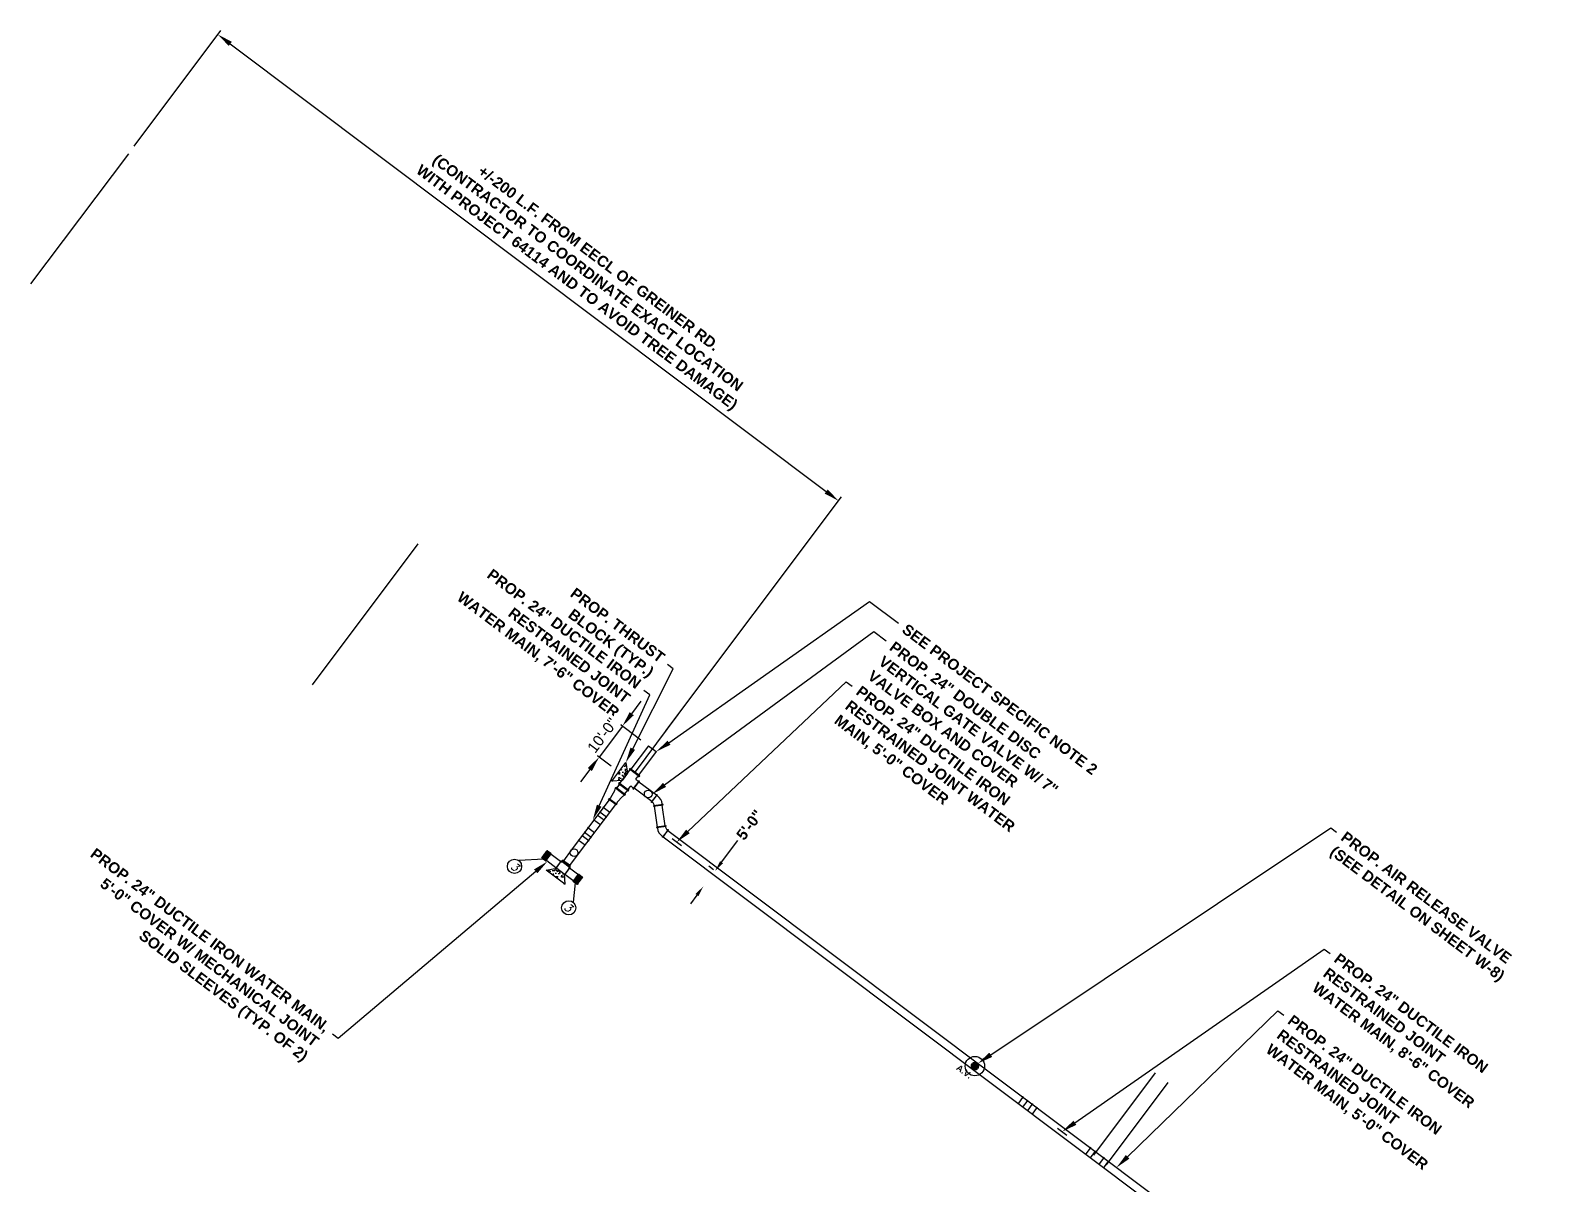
# Model space of a CAD drawing. Header units: feet. Extents: x 0 to 2751126, y 0 to 297785.
# Drawn here: x 2728123.2 to 2728518.6, y 297487.6 to 297785.2 of the extents above; entities that cross this region are included whole.
import ezdxf
from ezdxf import colors
from ezdxf.entities.mleader import LeaderData, LeaderLine
from ezdxf.math import Vec2, Vec3

# ---------------------------------------------------------------- set-up
doc = ezdxf.new("R2010")
doc.units = ezdxf.units.FT
doc.header["$MEASUREMENT"] = 0
doc.layers.get('Defpoints').update_dxf_attribs({"color": 8})
for name, color, linetype, lineweight in [('GE-DETL-PATT', 255, 'Continuous', 13), ('GN-DETL-MEDM', 7, 'Continuous', 35), ('GN-DETL-THIN', 144, 'Continuous', 25)]:
    doc.layers.add(name, color=color, linetype=linetype, lineweight=lineweight)
for name, color, linetype in [('NOTES-WATER', 3, 'Continuous'), ('PROP-DIMS-WATER', 1, 'Continuous'), ('PROP-TEXT-WATER-SECT', 1, 'Continuous'), ('PROPTEXT-WATER-W1', 1, 'Continuous'), ('UTIL-PR-WATER', 101, 'Continuous')]:
    doc.layers.add(name, color=color, linetype=linetype)
doc.styles.add('100', font='simplex.shx', dxfattribs={"oblique": 15, "height": 2})
doc.styles.add('140', font='simplex.shx', dxfattribs={"oblique": 15, "height": 2.8})
doc.styles.add('ARIAL BOLD', font='arialbd.ttf')
doc.styles.add('PWD_WATER', font='arial.ttf')
doc.dimstyles.new('PR-DIMS', dxfattribs={"dimtxt": 0.14, "dimasz": 0.14, "dimexe": 0.1, "dimexo": 0.1, "dimgap": 0.05, "dimtad": 0, "dimdec": 0, "dimlfac": 12, "dimzin": 0, "dimdsep": 46, "dimlunit": 4, "dimtxsty": 'ARIAL BOLD', "dimcen": 0.1, "dimclrd": 256, "dimclre": 256, "dimclrt": 256, "dimadec": 0, "dimazin": 0, "dimtfac": 1, "dimtdec": 0, "dimtofl": 0, "dimtmove": 0, "dimatfit": 1, "dimfxl": 1, "dimtolj": 1, "dimtzin": 0, "dimlwd": -1, "dimlwe": -1, "dimarcsym": 0})
doc.dimstyles.new('PWD_WATER', dxfattribs={"dimscale": 20, "dimtxt": 0.14, "dimasz": 0.2, "dimexe": 0.0625, "dimexo": 0.1225, "dimgap": 0.0625, "dimtad": 1, "dimdec": 0, "dimlfac": 12, "dimzin": 3, "dimdsep": 46, "dimlunit": 3, "dimtxsty": 'PWD_WATER', "dimcen": 0.14, "dimazin": 3, "dimtfac": 1, "dimtdec": 0, "dimtmove": 0, "dimatfit": 1, "dimfxl": 1, "dimfrac": 2, "dimtolj": 1, "dimtzin": 0, "dimarcsym": 0})
doc.dimstyles.new('PWD_WATER_COPY', dxfattribs={"dimscale": 20, "dimtxt": 0.14, "dimasz": 0.2, "dimexe": 0.0625, "dimexo": 0.1225, "dimgap": 0.0625, "dimtad": 1, "dimdec": 0, "dimzin": 3, "dimdsep": 46, "dimtxsty": 'PWD_WATER', "dimcen": 0.14, "dimazin": 3, "dimtfac": 1, "dimtdec": 0, "dimtmove": 0, "dimatfit": 1, "dimfxl": 1, "dimfrac": 2, "dimtolj": 1, "dimtzin": 0, "dimarcsym": 0})

# ---------------------------------------------------------------- blocks, each defined once
blk = doc.blocks.new('*D42')
at = {"layer": 'Defpoints', "color": 0, "transparency": 16777216}
for p in [(2728299.76, 297568.46), (2728300.93, 297567.57), (2728300.1, 297561.95)]:
    blk.add_point(p, dxfattribs=at)
at = {"layer": 'PROP-DIMS-WATER', "transparency": 16777216}
for p, q in [((2728301.44, 297570.69), (2728305.64, 297576.29)), ((2728299.33, 297568.77), (2728298.16, 297569.66)), ((2728295.07, 297562.22), (2728293.39, 297559.98))]:
    blk.add_line(p, q, dxfattribs=at)
for points in [[(2728301.06, 297570.97), (2728301.81, 297570.41), (2728299.76, 297568.46)], [(2728294.7, 297562.5), (2728295.44, 297561.94), (2728296.75, 297564.46)]]:
    blk.add_solid(points, dxfattribs=at)
at = {"layer": 'PROP-DIMS-WATER', "transparency": 16777216, "insert": (2728308.67, 297580.32), "char_height": 2.8, "attachment_point": 5, "rotation": 53.0869, "style": 'ARIAL BOLD'}
blk.add_mtext('\\A1;5\'-0"', dxfattribs=at)
blk = doc.blocks.new('VerticalBend')
for p, q in [((1.2, 0.75), (-1.2, 0.75)), ((1.2, -0.75), (-1.2, -0.75))]:
    blk.add_line(p, q)
blk = doc.blocks.new('24X24 in TEE')
at = {"layer": 'UTIL-PR-WATER'}
for points in [[(-0.17, 1.74), (-0.21, 1.68), (-0.17, 1.55), (-1.49, -0.44), (-1.63, -0.47), (-1.67, -0.52)], [(1.64, 0.25), (0.41, -1.61)]]:
    blk.add_lwpolyline(points, dxfattribs=at)
for points in [[(-0.29, 1.82), (1.79, 0.45), (1.84, 0.53), (-0.24, 1.9)], [(1.93, 0.22), (0.56, -1.86), (0.64, -1.92), (2.01, 0.16)], [(-1.84, -0.53), (0.24, -1.9), (0.29, -1.82), (-1.79, -0.45)]]:
    blk.add_lwpolyline(points, close=True, dxfattribs=at)
for points in [[(1.58, 0.58, 0.324844), (1.75, 0.14), (1.82, 0.13), (1.86, 0.11)], [(0.09, -1.68, -0.324844), (0.56, -1.68), (0.59, -1.74), (0.62, -1.76)]]:
    blk.add_lwpolyline(points, format="xyb", dxfattribs=at)
blk = doc.blocks.new('*D193')
at = {"layer": 'Defpoints', "color": 0, "transparency": 16777216}
for p in [(2728148.4, 297753.48), (2728331.62, 297663.92), (2728285.6, 297602.67)]:
    blk.add_point(p, dxfattribs=at)
at = {"layer": 'PROPTEXT-WATER-W1', "color": 0, "linetype": 'Continuous', "lineweight": -2, "transparency": 16777216}
for p, q in [((2728149.87, 297755.44), (2728172.24, 297785.21)), ((2728174.68, 297781.81), (2728328.42, 297666.33)), ((2728287.07, 297604.62), (2728332.37, 297664.92))]:
    blk.add_line(p, q, dxfattribs=at)
at = {"layer": 'PROPTEXT-WATER-W1', "color": 0, "transparency": 16777216}
for points in [[(2728175.09, 297782.34), (2728174.28, 297781.28), (2728171.49, 297784.21)], [(2728328.82, 297666.86), (2728328.02, 297665.79), (2728331.62, 297663.92)]]:
    blk.add_solid(points, dxfattribs=at)
at = {"layer": 'PROPTEXT-WATER-W1', "color": 0, "transparency": 16777216, "insert": (2728266.71, 297722.44), "char_height": 2.8, "attachment_point": 5, "rotation": 323.0869, "style": 'PWD_WATER'}
blk.add_mtext('\\A1;{\\fArial|b1|i0|c0|p34;+/-200 L.F. FROM EECL OF GREINER RD.\\P(CONTRACTOR TO COORDINATE EXACT LOCATION \\PWITH PROJECT 64114 AND TO AVOID TREE DAMAGE)}', dxfattribs=at)
blk = doc.blocks.new('Style_38_Dresser_48')
at = {"layer": 'GE-DETL-PATT'}
h = blk.add_hatch(dxfattribs=at)
h.set_pattern_fill('ANSI33', color=3, scale=0.166667, angle=30)
h.set_pattern_definition([(75, (-1.337875, 2.236716), (-0.0402469, 0.0107841), []), (75, (-1.31236, 2.251447), (-0.0402469, 0.0107841), [0.0208333, -0.0104167])])
h.paths.add_polyline_path([(-2.46, 2.26), (-2.59, 2.26), (-2.59, 2.21), (-2.46, 2.21)])
h.paths.add_polyline_path([(-2.09, 2.26), (-2.27, 2.26), (-2.27, 2.21), (-2.09, 2.21)])
h = blk.add_hatch(dxfattribs=at)
h.set_pattern_fill('ANSI33', color=3, scale=0.166667, angle=30)
h.set_pattern_definition([(75, (-1.33787, 2.102936), (-0.0402469, 0.0107841), []), (75, (-1.312356, 2.117667), (-0.0402469, 0.0107841), [0.0208333, -0.0104167])])
h.paths.add_polyline_path([(-2.46, 2.13), (-2.59, 2.13), (-2.59, 2.08), (-2.46, 2.08)])
h.paths.add_polyline_path([(-2.09, 2.13), (-2.27, 2.13), (-2.27, 2.08), (-2.09, 2.08)])
h = blk.add_hatch(dxfattribs=at)
h.set_pattern_fill('ANSI33', color=3, scale=0.166667, angle=30)
h.set_pattern_definition([(75, (-1.33787, 1.84379), (-0.0402469, 0.0107841), []), (75, (-1.312356, 1.85852), (-0.0402469, 0.0107841), [0.0208333, -0.0104167])])
h.paths.add_polyline_path([(-2.46, 1.87), (-2.59, 1.87), (-2.59, 1.82), (-2.46, 1.82)])
h.paths.add_polyline_path([(-2.09, 1.87), (-2.27, 1.87), (-2.27, 1.82), (-2.09, 1.82)])
h = blk.add_hatch(dxfattribs=at)
h.set_pattern_fill('ANSI33', color=3, scale=0.166667, angle=30)
h.set_pattern_definition([(75, (-1.33787, 1.43527), (-0.0402469, 0.0107841), []), (75, (-1.312356, 1.45), (-0.0402469, 0.0107841), [0.0208333, -0.0104167])])
h.paths.add_polyline_path([(-2.46, 1.46), (-2.59, 1.46), (-2.59, 1.41), (-2.46, 1.41)])
h.paths.add_polyline_path([(-2.09, 1.46), (-2.27, 1.46), (-2.27, 1.41), (-2.09, 1.41)])
h = blk.add_hatch(dxfattribs=at)
h.set_pattern_fill('ANSI33', color=3, scale=0.166667, angle=30)
h.set_pattern_definition([(75, (-1.33787, 0.91047), (-0.0402469, 0.0107841), []), (75, (-1.312356, 0.925203), (-0.0402469, 0.0107841), [0.0208333, -0.0104167])])
h.paths.add_polyline_path([(-2.46, 0.94), (-2.59, 0.94), (-2.59, 0.88), (-2.46, 0.88)])
h.paths.add_polyline_path([(-2.09, 0.94), (-2.27, 0.94), (-2.27, 0.88), (-2.09, 0.88)])
h = blk.add_hatch(dxfattribs=at)
h.set_pattern_fill('ANSI33', color=3, scale=0.166667, angle=30)
h.set_pattern_definition([(75, (-1.33787, 0.311914), (-0.0402469, 0.0107841), []), (75, (-1.312356, 0.326645), (-0.0402469, 0.0107841), [0.0208333, -0.0104167])])
h.paths.add_polyline_path([(-2.46, 0.34), (-2.59, 0.34), (-2.59, 0.29), (-2.46, 0.29)])
h.paths.add_polyline_path([(-2.09, 0.34), (-2.27, 0.34), (-2.27, 0.29), (-2.09, 0.29)])
h = blk.add_hatch(dxfattribs=at)
h.set_pattern_fill('ANSI33', color=3, scale=0.166667, angle=30)
h.set_pattern_definition([(75, (-1.33787, -0.311915), (-0.0402469, 0.0107841), []), (75, (-1.312356, -0.297183), (-0.0402469, 0.0107841), [0.0208333, -0.0104167])])
h.paths.add_polyline_path([(-2.46, -0.29), (-2.59, -0.29), (-2.59, -0.34), (-2.46, -0.34)])
h.paths.add_polyline_path([(-2.09, -0.29), (-2.27, -0.29), (-2.27, -0.34), (-2.09, -0.34)])
h = blk.add_hatch(dxfattribs=at)
h.set_pattern_fill('ANSI33', color=3, scale=0.166667, angle=30)
h.set_pattern_definition([(75, (-1.33787, -0.91047), (-0.0402469, 0.0107841), []), (75, (-1.312356, -0.89574), (-0.0402469, 0.0107841), [0.0208333, -0.0104167])])
h.paths.add_polyline_path([(-2.46, -0.88), (-2.59, -0.88), (-2.59, -0.94), (-2.46, -0.94)])
h.paths.add_polyline_path([(-2.09, -0.88), (-2.27, -0.88), (-2.27, -0.94), (-2.09, -0.94)])
h = blk.add_hatch(dxfattribs=at)
h.set_pattern_fill('ANSI33', color=3, scale=0.166667, angle=30)
h.set_pattern_definition([(75, (-1.33787, -1.43527), (-0.0402469, 0.0107841), []), (75, (-1.312356, -1.420537), (-0.0402469, 0.0107841), [0.0208333, -0.0104167])])
h.paths.add_polyline_path([(-2.46, -1.41), (-2.59, -1.41), (-2.59, -1.46), (-2.46, -1.46)])
h.paths.add_polyline_path([(-2.09, -1.41), (-2.27, -1.41), (-2.27, -1.46), (-2.09, -1.46)])
h = blk.add_hatch(dxfattribs=at)
h.set_pattern_fill('ANSI33', color=3, scale=0.166667, angle=30)
h.set_pattern_definition([(75, (-1.33787, -1.84379), (-0.0402469, 0.0107841), []), (75, (-1.312356, -1.829057), (-0.0402469, 0.0107841), [0.0208333, -0.0104167])])
h.paths.add_polyline_path([(-2.46, -1.82), (-2.59, -1.82), (-2.59, -1.87), (-2.46, -1.87)])
h.paths.add_polyline_path([(-2.09, -1.82), (-2.27, -1.82), (-2.27, -1.87), (-2.09, -1.87)])
h = blk.add_hatch(dxfattribs=at)
h.set_pattern_fill('ANSI33', color=3, scale=0.166667, angle=30)
h.set_pattern_definition([(75, (-1.33787, -2.102936), (-0.0402469, 0.0107841), []), (75, (-1.312356, -2.088205), (-0.0402469, 0.0107841), [0.0208333, -0.0104167])])
h.paths.add_polyline_path([(-2.46, -2.08), (-2.59, -2.08), (-2.59, -2.13), (-2.46, -2.13)])
edge = h.paths.add_edge_path()
edge.add_line((-2.09, -2.08), (-2.27, -2.08))
edge.add_line((-2.27, -2.08), (-2.27, -2.13))
edge.add_line((-2.27, -2.13), (-2.09, -2.13))
edge.add_line((-2.09, -2.13), (-2.09, -2.08))
h = blk.add_hatch(dxfattribs=at)
h.set_pattern_fill('ANSI33', color=3, scale=0.166667, angle=30)
h.set_pattern_definition([(75, (-1.337875, -2.236716), (-0.0402469, 0.0107841), []), (75, (-1.31236, -2.221984), (-0.0402469, 0.0107841), [0.0208333, -0.0104167])])
h.paths.add_polyline_path([(-2.46, -2.21), (-2.59, -2.21), (-2.59, -2.26), (-2.46, -2.26)])
h.paths.add_polyline_path([(-2.09, -2.21), (-2.27, -2.21), (-2.27, -2.26), (-2.09, -2.26)])
at = {"layer": 'GN-DETL-MEDM', "color": 3}
for p, q in [((-2.42, 2.33), (-2.42, -2.33)), ((-2.27, 2.33), (-2.42, 2.33)), ((-2.27, -2.33), (-2.27, 2.33)), ((-2.27, 2.19), (-2.15, 2.16)), ((-0.16, 2.19), (-0.27, 2.16)), ((-0.16, 2.33), (0, 2.33)), ((-0.16, -2.33), (-0.16, 2.33)), ((0, 2.33), (0, -2.33)), ((-2.42, -2.33), (-2.27, -2.33)), ((-2.27, -2.19), (-2.15, -2.16)), ((-0.16, -2.19), (-0.27, -2.16)), ((0, -2.33), (-0.16, -2.33))]:
    blk.add_line(p, q, dxfattribs=at)
for points in [[(-2.16, 2.16), (-0.27, 2.16)], [(-2.15, -2.16), (-0.27, -2.16)]]:
    blk.add_lwpolyline(points, dxfattribs=at)
at = {"layer": 'GN-DETL-THIN', "color": 3}
for p, q in [((-2.42, 2.25), (-2.45, 2.25)), ((-2.42, 2.21), (-2.45, 2.21)), ((-2.42, 2.12), (-2.45, 2.12)), ((-2.42, 2.08), (-2.45, 2.08)), ((-2.42, 1.86), (-2.45, 1.86)), ((-2.42, 1.82), (-2.45, 1.82)), ((-2.42, 1.45), (-2.45, 1.45)), ((-2.42, 1.41), (-2.45, 1.41)), ((-2.42, 0.92), (-2.45, 0.92)), ((-2.42, 0.89), (-2.45, 0.89)), ((-2.42, 0.32), (-2.45, 0.32)), ((-2.42, 0.29), (-2.45, 0.29)), ((-2.15, 2.13), (-2.15, 2.16)), ((-2.15, 1.87), (-2.15, 2.08)), ((-2.15, 1.46), (-2.15, 1.82)), ((-2.15, 0.94), (-2.15, 1.41)), ((-2.15, 0.34), (-2.15, 0.88)), ((-2.15, -0.29), (-2.15, 0.29)), ((-0.27, 2.13), (-0.27, 2.16)), ((-0.27, 1.87), (-0.27, 2.08)), ((-0.27, 1.46), (-0.27, 1.82)), ((-0.27, 0.94), (-0.27, 1.41)), ((-0.27, 0.34), (-0.27, 0.88)), ((-0.27, -0.29), (-0.27, 0.29)), ((-2.42, -0.3), (-2.45, -0.3)), ((-2.42, -0.33), (-2.45, -0.33)), ((-2.42, -0.9), (-2.45, -0.9)), ((-2.42, -0.93), (-2.45, -0.93)), ((-2.42, -1.42), (-2.45, -1.42)), ((-2.42, -1.46), (-2.45, -1.46)), ((-2.42, -1.83), (-2.45, -1.83)), ((-2.42, -1.87), (-2.45, -1.87)), ((-2.42, -2.09), (-2.45, -2.09)), ((-2.42, -2.13), (-2.45, -2.13)), ((-2.42, -2.22), (-2.45, -2.22)), ((-2.42, -2.26), (-2.45, -2.26)), ((-2.15, -0.88), (-2.15, -0.34)), ((-2.15, -1.41), (-2.15, -0.94)), ((-2.15, -1.82), (-2.15, -1.46)), ((-2.15, -2.08), (-2.15, -1.87)), ((-2.15, -2.16), (-2.15, -2.13)), ((-0.27, -0.88), (-0.27, -0.34)), ((-0.27, -1.41), (-0.27, -0.94)), ((-0.27, -1.82), (-0.27, -1.46)), ((-0.27, -2.08), (-0.27, -1.87)), ((-0.27, -2.16), (-0.27, -2.13))]:
    blk.add_line(p, q, dxfattribs=at)
for points in [[(-2.42, 2.26), (-2.59, 2.26), (-2.59, 2.21), (-2.42, 2.21)], [(-2.42, 2.13), (-2.59, 2.13), (-2.59, 2.08), (-2.42, 2.08)], [(-2.42, 1.87), (-2.59, 1.87), (-2.59, 1.82), (-2.42, 1.82)], [(-2.42, 1.46), (-2.59, 1.46), (-2.59, 1.41), (-2.42, 1.41)], [(-2.42, 0.94), (-2.59, 0.94), (-2.59, 0.88), (-2.42, 0.88)], [(-2.42, 0.34), (-2.59, 0.34), (-2.59, 0.29), (-2.42, 0.29)], [(-0.16, 2.26), (-2.27, 2.26)], [(-2.27, 2.21), (-0.16, 2.21)], [(-0.16, 2.13), (-2.27, 2.13)], [(-2.27, 2.08), (-0.16, 2.08)], [(-0.16, 1.87), (-2.27, 1.87)], [(-2.27, 1.82), (-0.16, 1.82)], [(-0.16, 1.46), (-2.27, 1.46)], [(-2.27, 1.41), (-0.16, 1.41)], [(-0.16, 0.94), (-2.27, 0.94)], [(-2.27, 0.88), (-0.16, 0.88)], [(-0.16, 0.34), (-2.27, 0.34)], [(-2.27, 0.29), (-0.16, 0.29)], [(-2.42, -0.29), (-2.59, -0.29), (-2.59, -0.34), (-2.42, -0.34)], [(-2.42, -0.88), (-2.59, -0.88), (-2.59, -0.94), (-2.42, -0.94)], [(-2.42, -1.41), (-2.59, -1.41), (-2.59, -1.46), (-2.42, -1.46)], [(-2.42, -1.82), (-2.59, -1.82), (-2.59, -1.87), (-2.42, -1.87)], [(-2.42, -2.08), (-2.59, -2.08), (-2.59, -2.13), (-2.42, -2.13)], [(-2.42, -2.21), (-2.59, -2.21), (-2.59, -2.26), (-2.42, -2.26)], [(-0.16, -0.29), (-2.27, -0.29)], [(-2.27, -0.34), (-0.16, -0.34)], [(-0.16, -0.88), (-2.27, -0.88)], [(-2.27, -0.94), (-0.16, -0.94)], [(-0.16, -1.41), (-2.27, -1.41)], [(-2.27, -1.46), (-0.16, -1.46)], [(-0.16, -1.82), (-2.27, -1.82)], [(-2.27, -1.87), (-0.16, -1.87)], [(-0.16, -2.08), (-2.27, -2.08)], [(-2.27, -2.13), (-0.16, -2.13)], [(-0.16, -2.21), (-2.27, -2.21)], [(-2.27, -2.26), (-0.16, -2.26)]]:
    blk.add_lwpolyline(points, dxfattribs=at)
for points in [[(-2.42, 2.27), (-2.42, 2.2), (-2.42, 2.2), (-2.45, 2.2), (-2.46, 2.2), (-2.46, 2.27), (-2.45, 2.27), (-2.42, 2.27), (-2.42, 2.27)], [(-2.42, 2.13), (-2.42, 2.07), (-2.42, 2.07), (-2.45, 2.07), (-2.46, 2.07), (-2.46, 2.13), (-2.45, 2.14), (-2.42, 2.14), (-2.42, 2.13)], [(-2.42, 1.88), (-2.42, 1.81), (-2.42, 1.81), (-2.45, 1.81), (-2.46, 1.81), (-2.46, 1.88), (-2.45, 1.88), (-2.42, 1.88), (-2.42, 1.88)], [(-2.42, 1.47), (-2.42, 1.4), (-2.42, 1.4), (-2.45, 1.4), (-2.46, 1.4), (-2.46, 1.47), (-2.45, 1.47), (-2.42, 1.47), (-2.42, 1.47)], [(-2.42, 0.94), (-2.42, 0.88), (-2.42, 0.88), (-2.45, 0.88), (-2.46, 0.88), (-2.46, 0.94), (-2.45, 0.94), (-2.42, 0.94), (-2.42, 0.94)], [(-2.42, 0.34), (-2.42, 0.28), (-2.42, 0.28), (-2.45, 0.28), (-2.46, 0.28), (-2.46, 0.34), (-2.45, 0.35), (-2.42, 0.35), (-2.42, 0.34)], [(-2.42, -0.28), (-2.42, -0.34), (-2.42, -0.35), (-2.45, -0.35), (-2.46, -0.34), (-2.46, -0.28), (-2.45, -0.28), (-2.42, -0.28), (-2.42, -0.28)], [(-2.42, -0.88), (-2.42, -0.94), (-2.42, -0.94), (-2.45, -0.94), (-2.46, -0.94), (-2.46, -0.88), (-2.45, -0.88), (-2.42, -0.88), (-2.42, -0.88)], [(-2.42, -1.4), (-2.42, -1.47), (-2.42, -1.47), (-2.45, -1.47), (-2.46, -1.47), (-2.46, -1.4), (-2.45, -1.4), (-2.42, -1.4), (-2.42, -1.4)], [(-2.42, -1.81), (-2.42, -1.88), (-2.42, -1.88), (-2.45, -1.88), (-2.46, -1.88), (-2.46, -1.81), (-2.45, -1.81), (-2.42, -1.81), (-2.42, -1.81)], [(-2.42, -2.07), (-2.42, -2.13), (-2.42, -2.14), (-2.45, -2.14), (-2.46, -2.13), (-2.46, -2.07), (-2.45, -2.07), (-2.42, -2.07), (-2.42, -2.07)], [(-2.42, -2.2), (-2.42, -2.27), (-2.42, -2.27), (-2.45, -2.27), (-2.46, -2.27), (-2.46, -2.2), (-2.45, -2.2), (-2.42, -2.2), (-2.42, -2.2)]]:
    blk.add_lwpolyline(points, close=True, dxfattribs=at)
for centre, radius, start, end in [((-2.45, 2.26), 0.00914, 180, 270), ((-2.45, 2.24), 0.00914, 90, 180), ((-2.45, 2.22), 0.00914, 180, 270), ((-2.45, 2.21), 0.00914, 90, 180), ((-2.45, 2.12), 0.00914, 180, 270), ((-2.45, 2.11), 0.00914, 90, 180), ((-2.45, 2.09), 0.00914, 180, 270), ((-2.45, 2.07), 0.00914, 90, 180), ((-2.45, 1.87), 0.00914, 180, 270), ((-2.45, 1.85), 0.00914, 90, 180), ((-2.45, 1.83), 0.00914, 180, 270), ((-2.45, 1.81), 0.00914, 90, 180), ((-2.45, 1.46), 0.00914, 180, 270), ((-2.45, 1.44), 0.00914, 90, 180), ((-2.45, 1.42), 0.00914, 180, 270), ((-2.45, 1.4), 0.00914, 90, 180), ((-2.45, 0.93), 0.00914, 180, 270), ((-2.45, 0.91), 0.00914, 90, 180), ((-2.45, 0.9), 0.00914, 180, 270), ((-2.45, 0.88), 0.00914, 90, 180), ((-2.45, 0.33), 0.00914, 180, 270), ((-2.45, 0.32), 0.00914, 90, 180), ((-2.45, 0.3), 0.00914, 180, 270), ((-2.45, 0.28), 0.00914, 90, 180), ((-0.02, 2.24), 0.0625, 289.47122, 70.52878), ((-0.02, 2.1), 0.0625, 289.47122, 70.52878), ((-0.02, 1.84), 0.0625, 289.47122, 70.52878), ((-0.02, 1.44), 0.0625, 289.47122, 70.52878), ((-0.02, 0.91), 0.0625, 289.47122, 70.52878), ((-0.02, 0.31), 0.0625, 289.47122, 70.52878), ((-2.45, -0.29), 0.00914, 180, 270), ((-2.45, -0.31), 0.00914, 90, 180), ((-2.45, -0.32), 0.00914, 180, 270), ((-2.45, -0.34), 0.00914, 90, 180), ((-2.45, -0.89), 0.00914, 180, 270), ((-2.45, -0.91), 0.00914, 90, 180), ((-2.45, -0.92), 0.00914, 180, 270), ((-2.45, -0.94), 0.00914, 90, 180), ((-2.45, -1.41), 0.00914, 180, 270), ((-2.45, -1.43), 0.00914, 90, 180), ((-2.45, -1.45), 0.00914, 180, 270), ((-2.45, -1.47), 0.00914, 90, 180), ((-2.45, -1.82), 0.00914, 180, 270), ((-2.45, -1.84), 0.00914, 90, 180), ((-2.45, -1.86), 0.00914, 180, 270), ((-2.45, -1.88), 0.00914, 90, 180), ((-2.45, -2.08), 0.00914, 180, 270), ((-2.45, -2.1), 0.00914, 90, 180), ((-2.45, -2.12), 0.00914, 180, 270), ((-2.45, -2.13), 0.00914, 90, 180), ((-2.45, -2.21), 0.00914, 180, 270), ((-2.45, -2.23), 0.00914, 90, 180), ((-2.45, -2.25), 0.00914, 180, 270), ((-2.45, -2.27), 0.00914, 90, 180), ((-0.02, -0.31), 0.0625, 289.47122, 70.52878), ((-0.02, -0.91), 0.0625, 289.47122, 70.52878), ((-0.02, -1.44), 0.0625, 289.47122, 70.52878), ((-0.02, -1.84), 0.0625, 289.47122, 70.52878), ((-0.02, -2.1), 0.0625, 289.47122, 70.52878), ((-0.02, -2.24), 0.0625, 289.47122, 70.52878)]:
    blk.add_arc(centre, radius, start, end, dxfattribs=at)
blk = doc.blocks.new('48ell45s-mj')
for p, q in [((-2.1, 33.8), (-3.5, 32.5)), ((-1.4, 41), (-2.8, 39.6)), ((-2.8, 39.6), (39.6, -2.8)), ((41, -1.4), (-1.4, 41)), ((-1.1, 37.9), (-1.2, 37.8)), ((30, -26), (-30, -26)), ((-30, -26), (-30, -28)), ((-30, -28), (30, -28)), ((-27.6, -26), (-27.6, -25.9)), ((-25.4, -22.5), (-25.4, -20.5)), ((25.4, -22.5), (25.4, -20.5)), ((27.6, -26), (27.6, -25.9)), ((30, -28), (30, -26)), ((33.8, -2.1), (32.5, -3.5)), ((37.9, -1.1), (37.8, -1.2)), ((39.6, -2.8), (41, -1.4))]:
    blk.add_line(p, q)
for centre, radius, start, end in [((49.5, -20.5), 74.9, 135, 180), ((-3.4, 35.2), 1.9, 315, 20.09894), ((0.1, 36.5), 1.9, 135, 200.09894), ((-25.7, -25.9), 1.9, 114.90106, 180), ((-27.3, -22.5), 1.9, 294.90106, 0), ((49.5, -20.5), 24.1, 135, 180), ((27.3, -22.5), 1.9, 180, 245.09894), ((25.7, -25.9), 1.9, 0, 65.09894), ((35.2, -3.4), 1.9, 69.90106, 135), ((36.5, 0.1), 1.9, 249.90106, 315)]:
    blk.add_arc(centre, radius, start, end)
blk = doc.blocks.new('30x24tees-mj')
for p, q in [((-29, 19.6), (-29, -19.6)), ((-27.2, 19.6), (-29, 19.6)), ((-27.2, -19.6), (-27.2, 19.6)), ((-27.2, 17.5), (-26, 17.5)), ((-13.9, 16), (-24.1, 16)), ((15.9, 28.5), (-15.9, 28.5)), ((-15.9, 28.5), (-15.9, 26.9)), ((-15.9, 26.9), (15.9, 26.9)), ((-14.1, 26.9), (-14.1, 26)), ((-12.9, 17), (-12.9, 24.2)), ((12.9, 17), (12.9, 24.2)), ((24.1, 16), (13.9, 16)), ((14.1, 26.9), (14.1, 26)), ((15.9, 26.9), (15.9, 28.5)), ((27.2, 17.5), (26, 17.5)), ((27.2, 19.6), (27.2, -19.6)), ((29, 19.6), (27.2, 19.6)), ((29, -19.6), (29, 19.6)), ((-29, -19.6), (-27.2, -19.6)), ((-27.2, -17.5), (-26, -17.5)), ((24.1, -16), (-24.1, -16)), ((27.2, -17.5), (26, -17.5)), ((27.2, -19.6), (29, -19.6))]:
    blk.add_line(p, q)
for centre, start, end in [((-26, 16.5), 14.4775, 90), ((-24.1, 17), 194.4775, 270), ((-13.1, 26), 180, 246.4218), ((-13.9, 17), 270, 0), ((-13.9, 24.2), 0, 66.4218), ((13.9, 24.2), 113.5782, 180), ((13.9, 17), 180, 270), ((13.1, 26), 293.5782, 0), ((24.1, 17), 270, 345.5225), ((26, 16.5), 90, 165.5225), ((-26, -16.5), 270, 345.5225), ((-24.1, -17), 90, 165.5225), ((24.1, -17), 14.4775, 90), ((26, -16.5), 194.4775, 270)]:
    blk.add_arc(centre, 1, start, end)
blk = doc.blocks.new('*D233')
at = {"layer": 'Defpoints', "color": 0, "transparency": 16777216}
for p in [(2728282.6, 297600.73), (2728274.91, 297594)]:
    blk.add_point(p, dxfattribs=at)
at = {"layer": 'PROP-DIMS-WATER', "color": 0, "linetype": 'Continuous', "lineweight": -2, "transparency": 16777216}
for p, q in [((2728278.24, 297609), (2728280.65, 297612.2)), ((2728275.84, 297605.8), (2728269.84, 297597.81)), ((2728280.64, 297602.2), (2728274.84, 297606.55)), ((2728272.95, 297595.47), (2728268.84, 297598.56)), ((2728267.43, 297594.61), (2728265.03, 297591.41))]:
    blk.add_line(p, q, dxfattribs=at)
at = {"layer": 'PROP-DIMS-WATER', "color": 0, "transparency": 16777216}
for points in [[(2728277.71, 297609.4), (2728278.78, 297608.6), (2728275.84, 297605.8)], [(2728266.9, 297595.01), (2728267.97, 297594.21), (2728269.84, 297597.81)]]:
    blk.add_solid(points, dxfattribs=at)
at = {"layer": 'PROP-DIMS-WATER', "color": 0, "transparency": 16777216, "insert": (2728270.7, 297603.42), "char_height": 2.8, "attachment_point": 5, "rotation": 53.0869, "style": 'PWD_WATER', "bg_fill": 3, "box_fill_scale": 1.25, "bg_fill_color": 256, "bg_fill_true_color": 13158600, "bg_fill_transparency": 0}
blk.add_mtext('\\A1;10\'-0"', dxfattribs=at)
at = {"layer": 'Defpoints', "color": 0, "transparency": 16777216}
blk.add_point((2728269.84, 297597.81), dxfattribs=at)

msp = doc.modelspace()

# ---------------------------------------------------------------- hatches: boundary and pattern name
at = {"layer": 'GN-DETL-MEDM'}
h = msp.add_hatch(color=256, dxfattribs=at)
h.dxf.hatch_style = 1
h.paths.add_polyline_path([(2728367.705, 297518.101, 1), (2728365.872, 297518.101, 1)])
at = {"layer": 'UTIL-PR-WATER'}
h = msp.add_hatch(dxfattribs=at)
h.set_pattern_fill('AR-CONC', color=6, scale=0.3)
h.set_pattern_definition([(50, (-0.7764, 7.397), (2.1517805478, -0.188256405), [0.225, -2.475]), (355, (-0.7764, 7.397), (-0.4162540008, 2.2565764011), [0.18, -1.98]), (100.45144446, (-0.597, 7.3813), (1.7355265402, 2.0683199729), [0.191220576, -2.103426336]), (46.1842, (-0.7764, 7.997), (3.201723992, -0.4965578424), [0.3375, -3.7125]), (96.63563549, (-0.5096, 7.9556), (2.803985837, 2.9223558023), [0.286831026, -3.15514128]), (351.18416399, (-0.7764, 7.997), (2.803985835, 2.922355801), [0.27, -2.970000003]), (21, (-0.4764, 7.847), (1.7907211564, -1.207856672), [0.225, -2.475]), (326, (-0.4764, 7.847), (0.7299459958, 2.1754501351), [0.18, -1.98]), (71.45144474, (-0.3272, 7.7463), (2.5206671302, 0.9675934584), [0.19122057, -2.103426336]), (37.5, (-0.7764, 7.39694), (0.03647956595, 0.9986815615), [0, -1.956, 0, -2.01, 0, -1.9875]), (7.5, (-0.7764, 7.3969), (0.78920861233, 1.18323513565), [0, -1.146, 0, -1.911, 0, -0.7575]), (327.5, (-1.4454, 7.39694), (1.60146730852, -0.0676646152), [0, -0.75, 0, -2.34, 0, -3.105]), (317.5, (-1.7454, 7.397), (1.749558508, 0.300314947), [0, -0.975, 0, -1.554, 0, -2.205])])
h.paths.add_polyline_path([(2728276.712, 297596.396), (2728277.205, 297593.707), (2728275.775, 297591.804), (2728273.108, 297591.599)])
h = msp.add_hatch(dxfattribs=at)
h.set_pattern_fill('AR-CONC', color=6, scale=0.3, angle=90)
h.set_pattern_definition([(140, (3025845.2167, -2430708.8585), (0.188256405, 2.1517805478), [0.225, -2.475]), (85, (3025845.2167, -2430708.8585), (-2.2565764011, -0.4162540008), [0.18, -1.98]), (190.45144446, (3025845.2324, -2430708.6792), (-2.0683199729, 1.7355265402), [0.191220576, -2.103426336]), (136.1842, (3025844.6167, -2430708.8585), (0.4965578424, 3.201723992), [0.3375, -3.7125]), (186.63563549, (3025844.658, -2430708.5917), (-2.9223558023, 2.803985837), [0.286831026, -3.15514128]), (81.18416399, (3025844.6167, -2430708.8585), (-2.922355801, 2.803985835), [0.27, -2.970000003]), (111, (3025844.7667, -2430708.5585), (1.207856672, 1.7907211564), [0.225, -2.475]), (56, (3025844.7667, -2430708.5585), (-2.1754501351, 0.7299459958), [0.18, -1.98]), (161.45144474, (3025844.8674, -2430708.4093), (-0.9675934584, 2.5206671302), [0.19122057, -2.103426336]), (127.5, (3025845.21674, -2430708.8585), (-0.9986815615, 0.03647956595), [0, -1.956, 0, -2.01, 0, -1.9875]), (97.5, (3025845.2167, -2430708.8585), (-1.18323513565, 0.78920861233), [0, -1.146, 0, -1.911, 0, -0.7575]), (57.5, (3025845.21674, -2430709.5275), (0.0676646152, 1.60146730852), [0, -0.75, 0, -2.34, 0, -3.105]), (47.5, (3025845.2167, -2430709.8275), (-0.300314947, 1.749558508), [0, -0.975, 0, -1.554, 0, -2.205])])
h.paths.add_polyline_path([(2728256.218, 297568.63), (2728258.906, 297569.123), (2728260.81, 297567.693), (2728261.015, 297565.026)])

# ---------------------------------------------------------------- linework, layer by layer
at = {"layer": 'Defpoints'}
for points in [[(2728195.877, 297616.469), (2728223.176, 297652.796)], [(2728290.188, 297608.771), (2728279.114, 297594.029)], [(2728413.256, 297516.325), (2728397.347, 297495.146)], [(2728416.566, 297513.838), (2728400.657, 297492.66)]]:
    msp.add_lwpolyline(points, dxfattribs=at)
msp.add_circle((2728366.788, 297518.101), 2.5, dxfattribs=at)
at = {"layer": 'GN-DETL-MEDM'}
msp.add_circle((2728366.788, 297518.101), 0.917, dxfattribs=at)
at = {"layer": 'NOTES-WATER'}
for centre in [(2728248.008, 297569.63), (2728262.012, 297558.925)]:
    msp.add_circle(centre, 1.835, dxfattribs=at)
at = {"layer": 'PROP-TEXT-WATER-SECT', "color": 1}
msp.add_lwpolyline([(2728148.399, 297753.478), (2728123.186, 297719.912)], dxfattribs=at)
at = {"layer": 'PROPTEXT-WATER-W1'}
for points in [[(2728288.655, 297576.793), (2728291.054, 297574.992)], [(2728388.097, 297502.095), (2728390.496, 297500.293)]]:
    msp.add_lwpolyline(points, dxfattribs=at)
at = {"layer": 'UTIL-PR-WATER'}
for points in [[(2728282.596, 297600.731), (2728278.041, 297594.668)], [(2728282.596, 297600.731), (2728284.595, 297599.23)], [(2728284.595, 297599.23), (2728280.04, 297593.166)], [(2728274.039, 297589.852), (2728276.516, 297587.991)], [(2728275.138, 297590.803), (2728274.415, 297589.841)], [(2728277.137, 297589.302), (2728276.414, 297588.339)], [(2728283.422, 297586.352), (2728278.881, 297589.764)], [(2728284.624, 297587.951), (2728280.082, 297591.363)], [(2728272.456, 297586.817), (2728262.608, 297573.771)], [(2728274.055, 297585.616), (2728264.19, 297572.548)], [(2728274.303, 297585.66), (2728272.416, 297587.077)], [(2728284.896, 297579.765), (2728284.13, 297585.155)], [(2728286.876, 297580.046), (2728286.11, 297585.437)], [(2728286.382, 297577.25), (2728456.62, 297449.371)], [(2728287.583, 297578.849), (2728457.821, 297450.97)], [(2728262.608, 297573.771), (2728260.628, 297571.071)], [(2728258.708, 297569.272), (2728256.309, 297571.074)], [(2728259.909, 297570.871), (2728257.51, 297572.673)], [(2728264.19, 297572.548), (2728262.227, 297569.87)], [(2728264.635, 297567.321), (2728262.236, 297569.123)], [(2728263.434, 297565.722), (2728261.035, 297567.524)]]:
    msp.add_lwpolyline(points, dxfattribs=at)
for points in [[(2728276.712, 297596.396), (2728277.205, 297593.707), (2728275.775, 297591.804), (2728273.108, 297591.599)], [(2728275.893, 297587.659), (2728274.492, 297586.21), (2728274.303, 297585.66), (2728274.364, 297585.614), (2728274.253, 297585.467), (2728272.245, 297586.975), (2728272.356, 297587.123), (2728272.416, 297587.077), (2728272.893, 297587.412), (2728273.894, 297589.161), (2728274.039, 297589.852), (2728274.169, 297590.025), (2728276.647, 297588.164), (2728276.516, 297587.991)], [(2728256.218, 297568.63), (2728258.906, 297569.123), (2728260.81, 297567.693), (2728261.015, 297565.026)]]:
    msp.add_lwpolyline(points, close=True, dxfattribs=at)
for centre in [(2728282.508, 297588.29), (2728263.383, 297573.139, 244.305)]:
    msp.add_circle(centre, 1, dxfattribs=at)

# ---------------------------------------------------------------- block references
at = {"layer": 'GN-DETL-MEDM', "xscale": 0.4999999999999999, "yscale": 0.4999999999999999, "zscale": 0.4999999999999999}
for p, rotation in [((2728256.736, 297572.001), 323.1235853405423), ((2728263.862, 297566.651), 143.12358533525)]:
    msp.add_blockref('Style_38_Dresser_48', p, dxfattribs=dict(at, rotation=rotation))
at = {"layer": 'UTIL-PR-WATER'}
for name, p, xscale, yscale, zscale, rotation in [('30x24tees-mj', (2728277.583, 297591.99), 0.08333333333333331, 0.08333333333333331, 0.08333333333333331, 233.0868748553729), ('48ell45s-mj', (2728284.956, 297586.451), 0.04166500000000002, 0.04166500000000002, 0.04166500000000002, 233.0868749429877), ('48ell45s-mj', (2728286.05, 297578.75), 0.04166500000000001, 0.04166500000000001, 0.04166500000000001, 53.08687494298764)]:
    msp.add_blockref(name, p, dxfattribs=dict(at, xscale=xscale, yscale=yscale, zscale=zscale, rotation=rotation))
for name, p, rotation in [('VerticalBend', (2728271.316, 297583.633), 143.0868749534875), ('VerticalBend', (2728269.811, 297581.63), 143.0868749534875), ('VerticalBend', (2728265.86, 297576.37), 143.0868749534875), ('VerticalBend', (2728267.364, 297578.373), 143.0868749534875), ('24X24 in TEE', (2728260.472, 297569.198), 86.54207600100247), ('VerticalBend', (2728379.141, 297508.822), 53.08687495321826), ('VerticalBend', (2728381.554, 297507.009), 53.08687495321826)]:
    msp.add_blockref(name, p, dxfattribs=dict(at, rotation=rotation))
at = {"layer": 'UTIL-PR-WATER', "xscale": -1, "rotation": 233.0868749148797}
for p in [(2728396.564, 297495.735), (2728399.973, 297493.174)]:
    msp.add_blockref('VerticalBend', p, dxfattribs=at)

# ---------------------------------------------------------------- texts
at = {"layer": 'NOTES-WATER', "char_height": 2, "width": 1.88, "attachment_point": 5, "rotation": 323.08687, "style": '100'}
for insert in [(2728248.127, 297569.541), (2728261.892, 297559.014)]:
    msp.add_mtext('3', dxfattribs=dict(at, insert=insert))
at = {"layer": 'PROPTEXT-WATER-W1', "insert": (2728362.786, 297518.622), "char_height": 1.6, "attachment_point": 1, "rotation": 323.08687, "style": 'PWD_WATER'}
msp.add_mtext_dynamic_manual_height_columns('{\\fArial|b1|i0|c0|p34;A.V.}', width=1.39447, gutter_width=0.295, heights=[0], dxfattribs=at)

# ---------------------------------------------------------------- dimensions: what is measured, and where the dimension line sits
at = {"layer": 'PROP-DIMS-WATER'}
dim = msp.add_linear_dim(base=(2728299.755, 297568.455), p1=(2728300.096, 297561.945), p2=(2728300.931, 297567.572), angle=53.08687, dimstyle='PR-DIMS', override={"dimzin": 3, "dimse1": 1}, dxfattribs=at)
dim.commit()
dim.dimension.update_dxf_attribs({"geometry": '*D42', "text_midpoint": (2728308.666, 297580.317), "dimtype": 160})
at = {"layer": 'PROPTEXT-WATER-W1'}
dim = msp.add_linear_dim(base=(2728331.618, 297663.925), p1=(2728148.399, 297753.478), p2=(2728285.602, 297602.665), angle=323.08687, text='{\\fArial|b1|i0|c0|p34;<> FROM EECL OF GREINER RD.\\P(CONTRACTOR TO COORDINATE EXACT LOCATION \\PWITH PROJECT 64114 AND TO AVOID TREE DAMAGE)}', dimstyle='PWD_WATER_COPY', override={"dimpost": '+/-<> L.F.'}, dxfattribs=at)
dim.commit()
dim.dimension.update_dxf_attribs({"geometry": '*D193', "text_midpoint": (2728262.023, 297716.203), "dimtype": 160})

# ---------------------------------------------------------------- leaders
at = {"layer": 'NOTES-WATER'}
for points in [[(2728255.558, 297571.471), (2728249.11, 297571.098)], [(2728263.683, 297565.371), (2728263.114, 297560.392)]]:
    msp.add_leader(points, dimstyle='PR-DIMS', override={"dimscale": 0, "dimasz": 0.11}, dxfattribs=at)
at = {"layer": 'PROPTEXT-WATER-W1'}
ml = msp.add_multileader_mtext('Standard', dxfattribs=at)
ml.set_content('{\\fArial|b1|i0|c0|p34;\\Q0;PROP. 24" DUCTILE IRON RESTRAINED JOINT WATER MAIN, 7\'-6" COVER}', color=256, style='140')
ml.set_leader_properties()
ml.build(insert=Vec2(0, 0))
ml.multileader.update_dxf_attribs({"dogleg_length": 0.1})
ctx = ml.context
ctx.base_point, ctx.char_height, ctx.landing_gap_size, ctx.plane_origin, ctx.plane_x_axis, ctx.plane_y_axis = Vec3(2728237.788, 297647.866), 2.8, 1.8, Vec3(2727891.584, 297313.472), Vec3(0.798799, -0.6015981), Vec3(0.6015981, 0.798799)
ctx.text_align_type = 2
notes = []
notes.append((ctx, [(1, (1, 1, 0), (2728282.885, 297613.902), (-0.798799, 0.6015981), 1.861, [(0, [(2728268.208, 297581.624)], 0, [])])]))
ctx.mtext.insert, ctx.mtext.text_direction, ctx.mtext.rotation, ctx.mtext.width, ctx.mtext.defined_height, ctx.mtext.alignment, ctx.mtext.flow_direction = Vec3(2728280.991, 297617.472), Vec3(0.798799, -0.6015981), -0.0250684, 52.71885, 11.834, 3, 5
ml = msp.add_multileader_mtext('Standard', dxfattribs=at)
ml.set_content('{\\fArial|b1|i0|c0|p34;\\Q0;PROP. THRUST BLOCK (TYP.)}', color=256, style='140')
ml.set_leader_properties()
ml.build(insert=Vec2(0, 0))
ml.multileader.update_dxf_attribs({"dogleg_length": 0.1})
ctx = ml.context
ctx.base_point, ctx.char_height, ctx.landing_gap_size, ctx.plane_origin, ctx.plane_x_axis, ctx.plane_y_axis = Vec3(2728261.6, 297641.14), 2.8, 1.8, Vec3(2727898.573, 297319.751), Vec3(0.798799, -0.6015981), Vec3(0.6015981, 0.798799)
ctx.text_align_type = 2
notes.append((ctx, [(1, (1, 1, 0), (2728288.933, 297620.555), (-0.798799, 0.6015981), 1.861, [(0, [(2728276.712, 297596.396)], 0, [])])]))
ctx.mtext.insert, ctx.mtext.text_direction, ctx.mtext.rotation, ctx.mtext.width, ctx.mtext.defined_height, ctx.mtext.alignment, ctx.mtext.flow_direction = Vec3(2728287.099, 297624.205), Vec3(0.798799, -0.6015981), -0.0250684, 38.7444, 11.834, 3, 5
ml = msp.add_multileader_mtext('Standard', dxfattribs=at)
ml.set_content('{\\fArial|b1|i0|c0|p34;\\Q0;SEE PROJECT SPECIFIC NOTE 2}', color=256, style='140')
ml.set_leader_properties()
ml.build(insert=Vec2(0, 0))
ml.multileader.update_dxf_attribs({"dogleg_length": 0.1})
ctx = ml.context
ctx.base_point, ctx.char_height, ctx.landing_gap_size, ctx.plane_origin, ctx.plane_x_axis, ctx.plane_y_axis = Vec3(2728347.115, 297632.346), 2.8, 1.8, Vec3(2727894.199, 297316.954), Vec3(0.798799, -0.6015981), Vec3(0.6015981, 0.798799)
notes.append((ctx, [(0, (1, 1, 0), (2728339.624, 297637.988), (0.798799, -0.6015981), 9.378, [(1, [(2728284.595, 297599.23)], 0, [])])]))
ctx.mtext.insert, ctx.mtext.text_direction, ctx.mtext.rotation, ctx.mtext.width, ctx.mtext.defined_height, ctx.mtext.flow_direction = Vec3(2728349.41, 297632.402), Vec3(0.798799, -0.6015981), -0.0250684, 64.82282, 7.576517191409948e-11, 5
ml = msp.add_multileader_mtext('Standard', dxfattribs=at)
ml.set_content('{\\fArial|b1|i0|c0|p34;\\Q0;PROP. 24" DOUBLE DISC\\PVERTICAL GATE VALVE W/ 7"\\PVALVE BOX AND COVER}', color=256, style='140')
ml.set_leader_properties()
ml.build(insert=Vec2(0, 0))
ml.multileader.update_dxf_attribs({"dogleg_length": 0.1})
ctx = ml.context
ctx.base_point, ctx.char_height, ctx.landing_gap_size, ctx.plane_origin, ctx.plane_x_axis, ctx.plane_y_axis = Vec3(2728343.89, 297627.816), 2.8, 1.8, Vec3(2727889.166, 297313.773), Vec3(0.798799, -0.6015981), Vec3(0.6015981, 0.798799)
notes.append((ctx, [(0, (1, 1, 0), (2728340.701, 297630.218), (0.798799, -0.6015981), 3.992, [(0, [(2728283.508, 297588.266)], 0, [])])]))
ctx.mtext.insert, ctx.mtext.text_direction, ctx.mtext.rotation, ctx.mtext.width, ctx.mtext.defined_height, ctx.mtext.flow_direction = Vec3(2728346.184, 297627.87), Vec3(0.798799, -0.6015981), -0.0250684, 61.63703, 7.576517191409948e-11, 5
ml = msp.add_multileader_mtext('Standard', dxfattribs=at)
ml.set_content('{\\fArial|b1|i0|c0|p34;\\Q0;PROP. 24" DUCTILE IRON RESTRAINED JOINT WATER MAIN, 5\'-0" COVER}', color=256, style='140')
ml.set_leader_properties()
ml.build(insert=Vec2(0, 0))
ml.multileader.update_dxf_attribs({"dogleg_length": 0.1})
ctx = ml.context
ctx.base_point, ctx.char_height, ctx.landing_gap_size, ctx.plane_origin, ctx.plane_x_axis, ctx.plane_y_axis = Vec3(2728335.097, 297616.141), 2.8, 1.8, Vec3(2727882.076, 297300.816), Vec3(0.798799, -0.6015981), Vec3(0.6015981, 0.798799)
notes.append((ctx, [(0, (1, 1, 0), (2728333.611, 297617.261), (0.798799, -0.6015981), 1.861, [(0, [(2728289.854, 297575.893)], 0, [])])]))
ctx.mtext.insert, ctx.mtext.text_direction, ctx.mtext.rotation, ctx.mtext.width, ctx.mtext.defined_height, ctx.mtext.flow_direction = Vec3(2728337.565, 297616.426), Vec3(0.798799, -0.6015981), -0.0250684, 61.63703, 7.576517191409948e-11, 5
ml = msp.add_multileader_mtext('Standard', dxfattribs=at)
ml.set_content('{\\fArial|b1|i0|c0|p34;\\Q0;PROP. AIR RELEASE VALVE\\P(SEE DETAIL ON SHEET W-8)}', color=256, style='140')
ml.set_leader_properties()
ml.build(insert=Vec2(0, 0))
ml.multileader.update_dxf_attribs({"dogleg_length": 1.861})
ctx = ml.context
ctx.base_point, ctx.char_height, ctx.landing_gap_size, ctx.plane_origin, ctx.plane_x_axis, ctx.plane_y_axis = Vec3(2728460.105, 297578.466), 2.8, 1.8, Vec3(2728089.996, 297299.983), Vec3(0.7995471, -0.6006034), Vec3(0.6006034, 0.7995471)
notes.append((ctx, [(0, (1, 1, 0), (2728458.617, 297579.584), (0.7995471, -0.6006034), 1.861, [(0, [(2728367.543, 297518.785)], 0, [])])]))
ctx.mtext.insert, ctx.mtext.text_direction, ctx.mtext.rotation, ctx.mtext.width, ctx.mtext.defined_height, ctx.mtext.flow_direction = Vec3(2728462.632, 297578.834), Vec3(0.7995471, -0.6006034), -0.0238237, 69.9933, 7.576517191409948e-11, 5
ml = msp.add_multileader_mtext('Standard', dxfattribs=at)
ml.set_content('{\\fArial|b1|i0|c0|p34;\\Q0;PROP. 24" DUCTILE IRON WATER MAIN, 5\'-0" COVER W/ MECHANICAL JOINT SOLID SLEEVES (TYP. OF 2)}', color=256, style='140')
ml.set_leader_properties()
ml.build(insert=Vec2(0, 0))
ml.multileader.update_dxf_attribs({"dogleg_length": 0.1})
ctx = ml.context
ctx.base_point, ctx.char_height, ctx.landing_gap_size, ctx.plane_origin, ctx.plane_x_axis, ctx.plane_y_axis = Vec3(2728137.937, 297573.857), 2.8, 1.8, Vec3(2727760.929, 297209.283), Vec3(0.798799, -0.6015981), Vec3(0.6015981, 0.798799)
ctx.text_align_type = 2
notes.append((ctx, [(1, (1, 1, 0), (2728202.524, 297525.215), (-0.798799, 0.6015981), 1.861, [(0, [(2728256.526, 297570.911)], 0, [])])]))
ctx.mtext.insert, ctx.mtext.text_direction, ctx.mtext.rotation, ctx.mtext.width, ctx.mtext.defined_height, ctx.mtext.alignment, ctx.mtext.flow_direction = Vec3(2728200.689, 297528.865), Vec3(0.798799, -0.6015981), -0.0250684, 79.58811, 7.576517191409948e-11, 3, 5
ml = msp.add_multileader_mtext('Standard', dxfattribs=at)
ml.set_content('{\\fArial|b1|i0|c0|p34;\\Q0;PROP. 24" DUCTILE IRON RESTRAINED JOINT  WATER MAIN, 8\'-6" COVER}', color=256, style='140')
ml.set_leader_properties()
ml.build(insert=Vec2(0, 0))
ml.multileader.update_dxf_attribs({"dogleg_length": 0.1})
ctx = ml.context
ctx.base_point, ctx.char_height, ctx.landing_gap_size, ctx.plane_origin, ctx.plane_x_axis, ctx.plane_y_axis = Vec3(2728458.399, 297547.147), 2.8, 1.8, Vec3(2728071.542, 297179.184), Vec3(0.798799, -0.6015981), Vec3(0.6015981, 0.798799)
notes.append((ctx, [(0, (1, 1, 0), (2728456.913, 297548.267), (0.798799, -0.6015981), 1.861, [(0, [(2728389.296, 297501.194)], 0, [])])]))
ctx.mtext.insert, ctx.mtext.text_direction, ctx.mtext.rotation, ctx.mtext.width, ctx.mtext.defined_height, ctx.mtext.flow_direction = Vec3(2728460.867, 297547.432), Vec3(0.798799, -0.6015981), -0.0250684, 51.78924, 7.576517191409948e-11, 5
ml = msp.add_multileader_mtext('Standard', dxfattribs=at)
ml.set_content('{\\fArial|b1|i0|c0|p34;\\Q0;PROP. 24" DUCTILE IRON RESTRAINED JOINT WATER MAIN, 5\'-0" COVER}', color=256, style='140')
ml.set_leader_properties()
ml.build(insert=Vec2(0, 0))
ml.multileader.update_dxf_attribs({"dogleg_length": 0.1})
ctx = ml.context
ctx.base_point, ctx.char_height, ctx.landing_gap_size, ctx.plane_origin, ctx.plane_x_axis, ctx.plane_y_axis = Vec3(2728446.444, 297531.232), 2.8, 1.8, Vec3(2728137.142, 297143.679), Vec3(0.798799, -0.6015981), Vec3(0.6015981, 0.798799)
notes.append((ctx, [(0, (1, 1, 0), (2728444.958, 297532.352), (0.798799, -0.6015981), 1.861, [(0, [(2728403.319, 297491.911)], 0, [])])]))
ctx.mtext.insert, ctx.mtext.text_direction, ctx.mtext.rotation, ctx.mtext.width, ctx.mtext.defined_height, ctx.mtext.flow_direction = Vec3(2728448.912, 297531.517), Vec3(0.798799, -0.6015981), -0.0250684, 52.71698, 12.902, 5
for ctx, leaders in notes:
    for number, flags, end, landing, length, lines in leaders:
        leader = LeaderData()
        leader.index, (leader.has_last_leader_line, leader.has_dogleg_vector, leader.attachment_direction) = number, flags
        leader.last_leader_point, leader.dogleg_vector, leader.dogleg_length = Vec3(end), Vec3(landing), length
        for number, points, colour, breaks in lines:
            line = LeaderLine()
            line.index, line.vertices, line.color, line.breaks = number, Vec3.list(points), colors.encode_raw_color(colour), breaks
            leader.lines.append(line)
        ctx.leaders.append(leader)

# ---------------------------------------------------------------- next in the draw order: dimensions: what is measured, and where the dimension line sits
at = {"layer": 'PROP-DIMS-WATER'}
dim = msp.add_linear_dim(base=(2728269.836, 297597.809), p1=(2728282.596, 297600.731), p2=(2728274.91, 297593.997), angle=53.08687, dimstyle='PWD_WATER', override={"dimtfill": 1}, dxfattribs=at)
dim.commit()
dim.dimension.update_dxf_attribs({"geometry": '*D233', "text_midpoint": (2728272.839, 297601.806), "dimtype": 160})

doc.saveas('drawing.dxf')
